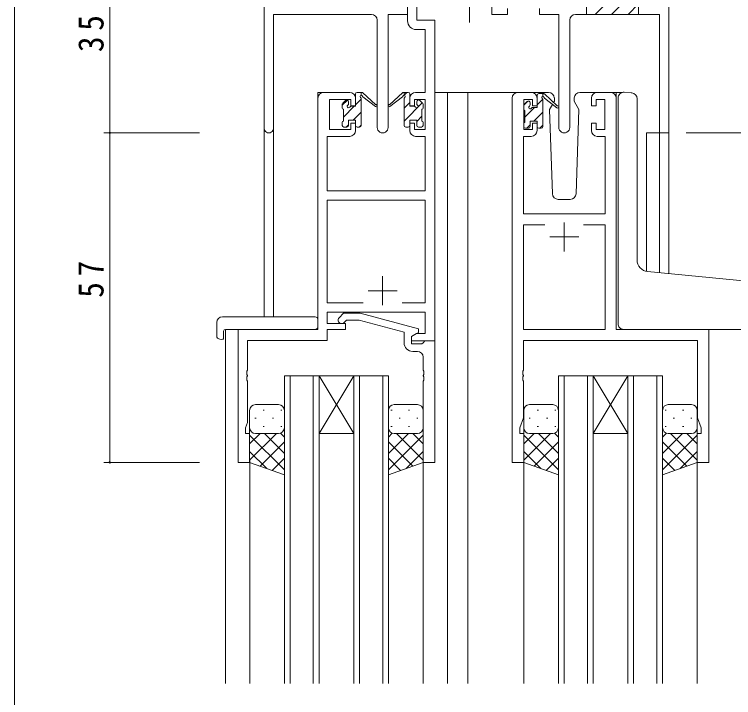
# Model space of a CAD drawing. Units: millimetres on the paper. Extents: x -397 to 397, y -282 to 282.
# Drawn here: x -393.9 to -269.5, y 91.6 to 209.8 of the extents above; entities that cross this region are included whole.
import ezdxf

# ---------------------------------------------------------------- set-up
doc = ezdxf.new("R2010")
doc.units = ezdxf.units.MM
doc.linetypes.add('USER2', pattern=[13, 10, -1, 1, -1])
doc.linetypes.add('USER3', pattern=[4, 3, -1])
for name, color, linetype, lineweight in [('0-1_YKK_ZWAK', 7, 'Continuous', 18), ('0-3_YKK_D', 6, 'Continuous', 18), ('0-4_YKK_11', 7, 'Continuous', 18), ('0-5_YKK_12', 2, 'Continuous', 18), ('0-6_YKK_13', 4, 'Continuous', 18)]:
    doc.layers.add(name, color=color, linetype=linetype, lineweight=lineweight)
doc.styles.add('ＭＳ ゴシック', font='')
doc.styles.get('ＭＳ ゴシック').set_extended_font_data('MS Gothic')

msp = doc.modelspace()

# ---------------------------------------------------------------- linework, layer by layer
at = {"layer": '0-1_YKK_ZWAK'}
msp.add_line((-393.908, -245.688), (-393.908, 279.312), dxfattribs=at)
at = {"layer": '0-3_YKK_D'}
for p, q in [((-377.42, 224.312), (-377.42, 189.312)), ((-361.92, 189.312), (-378.42, 189.312)), ((-361.92, 189.312), (-378.42, 189.312)), ((-377.42, 189.312), (-377.42, 132.312)), ((-277.72, 189.312), (-191.023, 189.312)), ((-361.92, 132.312), (-378.42, 132.312))]:
    msp.add_line(p, q, dxfattribs=at)
for centre, start, end in [((-377.42, 189.312), 90, 270), ((-377.42, 189.312), 270, 90), ((-377.42, 132.312), 90, 270), ((-377.42, 132.312), 270, 90)]:
    msp.add_arc(centre, 0.106, start, end, dxfattribs=at)
at = {"layer": '0-4_YKK_11'}
for p, q in [((-280.72, 229.312), (-280.72, 189.312)), ((-350.72, 224.312), (-350.72, 190.127)), ((-293.451, 209.812), (-285.97, 217.293)), ((-290.622, 209.812), (-282.908, 217.527)), ((-325.921, 213.812), (-325.921, 208.682)), ((-324.291, 208.812), (-324.291, 211.882)), ((-311.321, 211.882), (-311.321, 209.812)), ((-294.97, 209.812), (-294.97, 211.812)), ((-294.97, 211.812), (-294.97, 209.812)), ((-287.794, 209.812), (-285.97, 211.636)), ((-285.97, 209.812), (-285.97, 211.812)), ((-285.97, 209.812), (-285.97, 211.812)), ((-285.97, 209.812), (-285.97, 211.812)), ((-285.97, 209.812), (-285.97, 211.812)), ((-325.92, 209.812), (-325.92, 210.812)), ((-308.621, 209.812), (-308.621, 210.812)), ((-303.12, 210.812), (-303.12, 209.812)), ((-349.09, 209.812), (-332.17, 209.812)), ((-349.09, 190.127), (-349.09, 209.812)), ((-329.27, 209.812), (-325.92, 209.812)), ((-329.27, 190.262), (-329.27, 209.812)), ((-311.321, 209.812), (-308.621, 209.812)), ((-303.12, 209.812), (-299.77, 209.812)), ((-299.77, 209.812), (-299.77, 190.262)), ((-296.87, 209.812), (-294.97, 209.812)), ((-294.97, 209.812), (-285.97, 209.812)), ((-282.35, 209.812), (-285.97, 209.812)), ((-282.35, 189.312), (-282.35, 209.812)), ((-331.17, 208.812), (-331.17, 190.262)), ((-321.221, 208.812), (-324.291, 208.812)), ((-321.221, 196.312), (-321.221, 208.812)), ((-297.87, 190.262), (-297.87, 208.812)), ((-324.421, 207.182), (-322.851, 207.182)), ((-322.851, 207.182), (-322.851, 196.312)), ((-341.421, 195.312), (-341.421, 155.312)), ((-335.921, 196.312), (-340.421, 196.312)), ((-334.921, 194.012), (-334.921, 195.312)), ((-325.521, 195.312), (-325.521, 194.012)), ((-322.851, 196.312), (-324.521, 196.312)), ((-321.221, 153.312), (-321.221, 196.312)), ((-307.82, 132.312), (-307.82, 195.312)), ((-306.82, 196.312), (-304.52, 196.312)), ((-303.52, 195.312), (-303.52, 194.012)), ((-294.12, 194.012), (-294.12, 195.312)), ((-293.12, 196.312), (-290.82, 196.312)), ((-289.82, 195.312), (-289.82, 155.312)), ((-339.421, 195.112), (-335.721, 195.112)), ((-339.421, 189.912), (-339.421, 195.112)), ((-335.721, 195.112), (-335.721, 194.012)), ((-324.721, 195.112), (-322.851, 195.112)), ((-324.721, 194.012), (-324.721, 195.112)), ((-322.851, 195.112), (-322.851, 189.912)), ((-305.82, 195.112), (-305.82, 189.912)), ((-304.32, 195.112), (-305.82, 195.112)), ((-304.32, 194.012), (-304.32, 195.112)), ((-293.32, 195.112), (-293.32, 194.012)), ((-291.82, 195.112), (-293.32, 195.112)), ((-291.82, 189.912), (-291.82, 195.112)), ((-335.721, 194.012), (-334.921, 194.012)), ((-325.521, 194.012), (-324.721, 194.012)), ((-303.52, 194.012), (-304.32, 194.012)), ((-293.32, 194.012), (-294.12, 194.012)), ((-335.721, 191.012), (-335.721, 189.912)), ((-334.921, 191.012), (-335.721, 191.012)), ((-334.921, 189.712), (-334.921, 191.012)), ((-325.521, 191.012), (-325.521, 189.712)), ((-324.721, 191.012), (-325.521, 191.012)), ((-324.721, 189.912), (-324.721, 191.012)), ((-304.32, 191.012), (-303.52, 191.012)), ((-304.32, 189.912), (-304.32, 191.012)), ((-303.52, 191.012), (-303.52, 189.712)), ((-294.12, 191.012), (-293.32, 191.012)), ((-294.12, 189.712), (-294.12, 191.012)), ((-293.32, 191.012), (-293.32, 189.912)), ((-335.721, 189.912), (-339.421, 189.912)), ((-322.851, 189.912), (-324.721, 189.912)), ((-305.82, 189.912), (-304.32, 189.912)), ((-293.32, 189.912), (-291.82, 189.912)), ((-280.72, 189.312), (-282.35, 189.312)), ((-339.791, 188.712), (-335.921, 188.712)), ((-339.791, 179.312), (-339.791, 188.712)), ((-324.521, 188.712), (-322.851, 188.712)), ((-322.851, 188.712), (-322.851, 179.312)), ((-305.89, 188.712), (-305.89, 175.312)), ((-304.52, 188.712), (-305.89, 188.712)), ((-291.75, 188.712), (-293.12, 188.712)), ((-291.75, 175.312), (-291.75, 188.712)), ((-322.851, 179.312), (-339.791, 179.312)), ((-339.791, 177.682), (-322.851, 177.682)), ((-339.791, 159.942), (-339.791, 177.682)), ((-322.851, 177.682), (-322.851, 159.942)), ((-305.89, 175.312), (-291.75, 175.312)), ((-305.89, 173.382), (-302.171, 173.382)), ((-305.89, 155.312), (-305.89, 173.382)), ((-298.82, 173.812), (-298.82, 168.812)), ((-295.47, 173.382), (-291.75, 173.382)), ((-295.47, 173.382), (-291.75, 173.382)), ((-291.75, 173.382), (-291.75, 155.312)), ((-301.32, 171.312), (-296.32, 171.312)), ((-330.221, 164.512), (-330.221, 159.512)), ((-332.721, 162.012), (-327.721, 162.012)), ((-333.571, 159.942), (-339.791, 159.942)), ((-333.571, 159.942), (-339.791, 159.942)), ((-322.851, 159.942), (-326.871, 159.942)), ((-339.791, 158.312), (-322.851, 158.312)), ((-339.791, 156.312), (-339.791, 158.312)), ((-337.745, 157.337), (-336.969, 158.112)), ((-336.969, 158.112), (-334.124, 158.112)), ((-334.124, 158.112), (-324.021, 155.405)), ((-322.851, 158.312), (-322.851, 154.612)), ((-336.472, 156.912), (-336.896, 156.488)), ((-334.282, 156.912), (-336.472, 156.912)), ((-326.521, 154.833), (-334.282, 156.912)), ((-336.621, 156.312), (-339.791, 156.312)), ((-336.621, 155.312), (-336.621, 156.312)), ((-355.221, 155.312), (-355.221, 132.312)), ((-341.421, 155.312), (-355.221, 155.312)), ((-339.791, 155.312), (-336.621, 155.312)), ((-339.791, 153.412), (-339.791, 155.312)), ((-326.521, 153.012), (-326.521, 154.833)), ((-324.021, 154.805), (-325.221, 154.112)), ((-324.355, 154.612), (-325.221, 154.112)), ((-322.851, 154.612), (-324.355, 154.612)), ((-324.021, 155.405), (-324.021, 154.805)), ((-291.75, 155.312), (-305.89, 155.312)), ((-289.82, 155.312), (-273.82, 155.312)), ((-273.82, 155.312), (-273.82, 132.312)), ((-353.591, 153.412), (-339.791, 153.412)), ((-353.591, 148.271), (-353.591, 153.412)), ((-325.221, 154.112), (-325.221, 153.312)), ((-325.221, 154.112), (-325.221, 152.812)), ((-325.221, 153.312), (-321.221, 153.312)), ((-323.421, 152.812), (-323.221, 153.012)), ((-323.221, 153.012), (-322.921, 153.312)), ((-322.921, 153.312), (-321.221, 153.312)), ((-321.221, 153.312), (-321.221, 132.312)), ((-305.89, 153.382), (-305.89, 148.271)), ((-275.75, 153.382), (-305.89, 153.382)), ((-275.75, 140.043), (-275.75, 153.382)), ((-325.221, 152.812), (-323.421, 152.812)), ((-324.221, 151.512), (-325.021, 151.512)), ((-323.221, 148.271), (-323.221, 150.512)), ((-353.711, 148.087), (-353.591, 148.271)), ((-353.711, 147.537), (-353.711, 148.087)), ((-323.101, 148.087), (-323.221, 148.271)), ((-323.101, 147.537), (-323.101, 148.087)), ((-305.89, 148.271), (-306.01, 148.087)), ((-306.01, 148.087), (-306.01, 147.537)), ((-353.591, 147.354), (-353.711, 147.537)), ((-353.711, 147.087), (-353.591, 147.271)), ((-353.711, 146.537), (-353.711, 147.087)), ((-353.591, 147.271), (-353.591, 147.354)), ((-323.221, 147.354), (-323.101, 147.537)), ((-323.221, 147.271), (-323.221, 147.354)), ((-323.101, 147.087), (-323.221, 147.271)), ((-323.101, 146.537), (-323.101, 147.087)), ((-306.01, 147.537), (-305.89, 147.354)), ((-305.89, 147.271), (-306.01, 147.087)), ((-306.01, 147.087), (-306.01, 146.537)), ((-305.89, 147.354), (-305.89, 147.271)), ((-353.591, 146.354), (-353.711, 146.537)), ((-353.591, 139.219), (-353.591, 146.354)), ((-323.221, 146.354), (-323.101, 146.537)), ((-323.221, 132.312), (-323.221, 146.354)), ((-306.01, 146.537), (-305.89, 146.354)), ((-305.89, 146.354), (-305.89, 140.043)), ((-305.89, 140.043), (-306.52, 138.312)), ((-275.12, 138.312), (-275.75, 140.043)), ((-353.921, 138.312), (-353.591, 139.219)), ((-353.921, 137.312), (-353.921, 138.312)), ((-306.52, 138.312), (-306.52, 137.312)), ((-275.12, 137.312), (-275.12, 138.312)), ((-353.221, 137.312), (-353.921, 137.312)), ((-353.221, 132.312), (-353.221, 137.312)), ((-306.52, 137.312), (-305.82, 137.312)), ((-305.82, 137.312), (-305.82, 132.312)), ((-275.82, 137.312), (-275.12, 137.312)), ((-275.82, 132.312), (-275.82, 137.312)), ((-355.221, 132.312), (-353.221, 132.312)), ((-321.221, 132.312), (-323.221, 132.312)), ((-305.82, 132.312), (-307.82, 132.312)), ((-273.82, 132.312), (-275.82, 132.312))]:
    msp.add_line(p, q, dxfattribs=at)
for centre, radius, start, end in [((-332.17, 208.812), 1, 0.00001, 89.99999), ((-296.87, 208.812), 1, 90.00001, 179.99999), ((-324.421, 208.682), 1.5, 180.00001, 269.99999), ((-340.421, 195.312), 1, 90.00001, 179.99999), ((-335.921, 195.312), 1, 0.00001, 89.99999), ((-324.521, 195.312), 1, 90.00001, 179.99999), ((-306.82, 195.312), 1, 90.00001, 179.99999), ((-304.52, 195.312), 1, 0.00001, 89.99999), ((-293.12, 195.312), 1, 90.00001, 179.99999), ((-290.82, 195.312), 1, 0.00001, 89.99999), ((-349.905, 190.127), 0.815, 179.99999, 0.00001), ((-335.921, 189.712), 1, 270.00001, 359.99999), ((-330.22, 190.262), 0.95, 179.99999, 0.00001), ((-324.521, 189.712), 1, 180.00001, 269.99999), ((-304.52, 189.712), 1, 270.00001, 359.99999), ((-298.82, 190.262), 0.95, 179.99999, 0.00001), ((-293.12, 189.712), 1, 180.00001, 269.99999), ((-337.321, 156.912), 0.6, 134.99999, 315.00001), ((-325.021, 153.012), 1.5, 180.00001, 269.99999), ((-324.221, 150.512), 1, 0.00001, 89.99999)]:
    msp.add_arc(centre, radius, start, end, dxfattribs=at)
at = {"layer": '0-5_YKK_12'}
for p, q in [((-338.22, 196.312), (-341.42, 196.312)), ((-341.42, 155.612), (-341.42, 196.312)), ((-321.221, 196.312), (-316.62, 196.312)), ((-319.02, 196.312), (-319.02, 94.062)), ((-316.62, 196.312), (-306.82, 196.312)), ((-315.52, 196.312), (-315.52, 94.062)), ((-290.82, 196.312), (-288.745, 196.312)), ((-350.72, 190.127), (-350.72, 157.5)), ((-349.09, 190.127), (-349.09, 157.5)), ((-284.62, 189.312), (-284.62, 165.366)), ((-280.72, 189.312), (-284.62, 189.312)), ((-282.35, 189.312), (-282.35, 165.135)), ((-280.72, 189.312), (-280.72, 164.978)), ((-354.92, 155.312), (-357.42, 155.312)), ((-357.42, 155.312), (-357.42, 94.062)), ((-274.12, 155.312), (-271.62, 155.312)), ((-341.22, 147.312), (-347.22, 147.312)), ((-347.22, 147.312), (-347.22, 94.062)), ((-346.22, 94.062), (-346.22, 147.312)), ((-342.22, 147.312), (-342.22, 94.062)), ((-335.22, 147.312), (-341.22, 137.312)), ((-341.22, 147.312), (-335.22, 137.312)), ((-341.22, 147.312), (-335.22, 147.312)), ((-341.22, 94.062), (-341.22, 147.312)), ((-329.22, 147.312), (-335.22, 147.312)), ((-335.22, 147.312), (-335.22, 94.062)), ((-334.22, 94.062), (-334.22, 147.312)), ((-330.22, 147.312), (-330.22, 94.062)), ((-329.22, 94.062), (-329.22, 147.312)), ((-293.82, 147.312), (-299.82, 147.312)), ((-299.82, 147.312), (-299.82, 94.062)), ((-298.82, 94.062), (-298.82, 147.312)), ((-294.82, 147.312), (-294.82, 94.062)), ((-287.82, 147.312), (-293.82, 137.312)), ((-293.82, 147.312), (-287.82, 137.312)), ((-293.82, 147.312), (-287.82, 147.312)), ((-293.82, 94.062), (-293.82, 147.312)), ((-281.82, 147.312), (-287.82, 147.312)), ((-287.82, 147.312), (-287.82, 94.062)), ((-286.82, 94.062), (-286.82, 147.312)), ((-282.82, 147.312), (-282.82, 94.062)), ((-281.82, 94.062), (-281.82, 147.312)), ((-341.22, 137.312), (-335.22, 137.312)), ((-293.82, 137.312), (-287.82, 137.312)), ((-353.22, 132.812), (-353.22, 94.062)), ((-323.22, 132.812), (-323.22, 94.062)), ((-305.82, 132.812), (-305.82, 94.062)), ((-275.82, 132.812), (-275.82, 94.062))]:
    msp.add_line(p, q, dxfattribs=at)
at = {"layer": '0-6_YKK_13', "linetype": 'USER2'}
msp.add_line((-315.221, 208.382), (-315.221, 218.37), dxfattribs=at)
at = {"layer": '0-6_YKK_13'}
for p, q in [((-334.921, 193.912), (-334.921, 196.012)), ((-334.621, 196.312), (-333.83, 196.312)), ((-333.921, 195.812), (-333.921, 196.312)), ((-333.637, 196.242), (-331.455, 194.194)), ((-331.487, 193.849), (-333.627, 195.546)), ((-326.804, 196.242), (-328.986, 194.194)), ((-328.954, 193.849), (-326.814, 195.546)), ((-325.82, 196.312), (-326.611, 196.312)), ((-326.52, 195.825), (-326.032, 196.312)), ((-326.52, 195.812), (-326.52, 196.312)), ((-325.52, 193.912), (-325.52, 196.012)), ((-301.534, 196.312), (-304.52, 196.312)), ((-303.52, 193.712), (-303.52, 195.812)), ((-303.22, 196.112), (-302.429, 196.112)), ((-302.52, 195.612), (-302.52, 196.112)), ((-302.236, 196.042), (-300.054, 193.994)), ((-300.086, 193.649), (-302.226, 195.346)), ((-300.534, 195.347), (-300.516, 194.812)), ((-297.125, 194.812), (-297.107, 195.347)), ((-293.12, 196.312), (-296.107, 196.312)), ((-289.82, 156.813), (-289.82, 196.313)), ((-289.52, 165.781), (-289.52, 195.338)), ((-288.433, 196.334), (-287.22, 196.228)), ((-287.133, 196.22), (-287.22, 196.228)), ((-337.221, 194.104), (-336.328, 194.997)), ((-337.221, 193.612), (-337.221, 194.212)), ((-337.133, 194.425), (-336.633, 194.925)), ((-336.121, 194.712), (-336.121, 194.373)), ((-334.921, 194.159), (-333.921, 195.159)), ((-333.921, 190.612), (-333.921, 195.212)), ((-326.52, 190.612), (-326.52, 195.212)), ((-326.52, 193.58), (-325.52, 194.58)), ((-326.52, 191.335), (-323.369, 194.486)), ((-324.32, 194.712), (-324.32, 194.373)), ((-323.308, 194.425), (-323.808, 194.925)), ((-323.22, 193.612), (-323.22, 194.212)), ((-305.809, 194.094), (-305.101, 194.801)), ((-305.732, 194.224), (-305.232, 194.724)), ((-304.72, 194.512), (-304.72, 194.173)), ((-303.52, 194.137), (-302.539, 195.118)), ((-302.52, 190.412), (-302.52, 195.012)), ((-300.842, 194.248), (-301.363, 193.345)), ((-300.516, 194.812), (-300.66, 194.563)), ((-296.278, 193.345), (-297.125, 194.812)), ((-286.22, 167.324), (-286.22, 195.224)), ((-337.021, 192.059), (-335.168, 193.912)), ((-337.021, 191.312), (-337.021, 193.412)), ((-335.66, 193.912), (-334.921, 193.912)), ((-335.322, 191.512), (-333.921, 192.914)), ((-324.781, 193.912), (-325.52, 193.912)), ((-323.42, 191.312), (-323.42, 193.412)), ((-305.82, 193.412), (-305.82, 194.012)), ((-305.62, 192.037), (-303.945, 193.712)), ((-305.62, 191.112), (-305.62, 193.212)), ((-304.259, 193.712), (-303.52, 193.712)), ((-304.1, 191.312), (-302.52, 192.892)), ((-301.363, 193.345), (-300.854, 178.777)), ((-296.787, 178.777), (-296.278, 193.345)), ((-324.32, 191.289), (-323.42, 192.189)), ((-337.221, 190.612), (-337.221, 191.112)), ((-336.421, 190.312), (-336.921, 190.312)), ((-336.522, 190.312), (-336.121, 190.714)), ((-336.121, 191.512), (-334.921, 191.512)), ((-336.121, 191.512), (-336.121, 190.612)), ((-334.921, 191.512), (-334.921, 190.612)), ((-334.221, 190.312), (-334.621, 190.312)), ((-334.277, 190.312), (-333.921, 190.669)), ((-326.22, 190.312), (-325.82, 190.312)), ((-325.52, 191.512), (-325.52, 190.612)), ((-324.32, 191.512), (-325.52, 191.512)), ((-324.32, 191.512), (-324.32, 190.612)), ((-324.02, 190.312), (-323.52, 190.312)), ((-323.22, 190.612), (-323.22, 191.112)), ((-305.82, 190.412), (-305.82, 190.912)), ((-305.3, 190.112), (-304.72, 190.692)), ((-304.72, 191.312), (-303.52, 191.312)), ((-304.72, 191.312), (-304.72, 190.412)), ((-303.52, 191.312), (-303.52, 190.412)), ((-303.055, 190.112), (-302.52, 190.647)), ((-305.02, 190.112), (-305.52, 190.112)), ((-302.82, 190.112), (-303.22, 190.112)), ((-299.855, 177.812), (-297.786, 177.812)), ((-289.52, 156.312), (-289.52, 165.781)), ((-234.936, 160.567), (-284.395, 165.332)), ((-357.909, 157.5), (-341.921, 157.5)), ((-341.421, 156.5), (-341.421, 157)), ((-289.82, 155.813), (-289.82, 156.813)), ((-358.909, 156.5), (-358.909, 154.125)), ((-341.421, 155.812), (-341.421, 156.5)), ((-357.721, 155.012), (-357.721, 154.12)), ((-357.421, 155.312), (-341.921, 155.312)), ((-288.52, 155.312), (-235.023, 155.312)), ((-357.909, 153.62), (-357.721, 153.62)), ((-357.721, 153.62), (-357.721, 154.12)), ((-348.222, 142.312), (-352.222, 142.312)), ((-328.221, 142.312), (-324.221, 142.312)), ((-300.822, 142.312), (-304.822, 142.312)), ((-280.821, 142.312), (-276.821, 142.312)), ((-353.222, 141.312), (-353.222, 138.312)), ((-350.887, 141.364), (-350.687, 141.364)), ((-347.857, 141.364), (-347.657, 141.364)), ((-347.222, 138.312), (-347.222, 141.312)), ((-329.221, 138.312), (-329.221, 141.312)), ((-328.586, 141.364), (-328.786, 141.364)), ((-325.556, 141.364), (-325.756, 141.364)), ((-323.221, 141.312), (-323.221, 138.312)), ((-305.822, 141.312), (-305.822, 138.312)), ((-303.487, 141.364), (-303.287, 141.364)), ((-300.457, 141.364), (-300.257, 141.364)), ((-299.822, 138.312), (-299.822, 141.312)), ((-281.821, 138.312), (-281.821, 141.312)), ((-281.186, 141.364), (-281.386, 141.364)), ((-278.156, 141.364), (-278.356, 141.364)), ((-275.821, 141.312), (-275.821, 138.312)), ((-352.302, 139.949), (-352.102, 139.949)), ((-349.272, 139.949), (-349.072, 139.949)), ((-327.171, 139.949), (-327.371, 139.949)), ((-324.141, 139.949), (-324.341, 139.949)), ((-304.902, 139.949), (-304.702, 139.949)), ((-301.872, 139.949), (-301.672, 139.949)), ((-279.771, 139.949), (-279.971, 139.949)), ((-276.741, 139.949), (-276.941, 139.949)), ((-353.222, 132.312), (-353.222, 138.312)), ((-350.887, 138.534), (-350.687, 138.534)), ((-347.857, 138.534), (-347.657, 138.534)), ((-347.222, 138.534), (-347.222, 130.17)), ((-329.221, 138.534), (-329.221, 130.17)), ((-328.586, 138.534), (-328.786, 138.534)), ((-325.556, 138.534), (-325.756, 138.534)), ((-323.221, 132.312), (-323.221, 138.312)), ((-305.822, 132.312), (-305.822, 138.312)), ((-303.487, 138.534), (-303.287, 138.534)), ((-300.457, 138.534), (-300.257, 138.534)), ((-299.822, 138.534), (-299.822, 130.169)), ((-281.821, 138.534), (-281.821, 130.169)), ((-281.186, 138.534), (-281.386, 138.534)), ((-278.156, 138.534), (-278.356, 138.534)), ((-275.821, 132.312), (-275.821, 138.312)), ((-348.602, 137.313), (-353.222, 132.692)), ((-351.431, 137.312), (-353.222, 135.521)), ((-353.222, 137.044), (-347.222, 131.044)), ((-352.222, 137.312), (-348.622, 137.312)), ((-351.822, 137.312), (-348.222, 137.312)), ((-350.662, 137.312), (-347.222, 133.873)), ((-347.89, 137.369), (-347.222, 136.701)), ((-328.553, 137.369), (-329.221, 136.701)), ((-325.781, 137.312), (-329.221, 133.873)), ((-323.221, 137.044), (-329.221, 131.044)), ((-324.621, 137.312), (-328.221, 137.312)), ((-327.841, 137.313), (-323.221, 132.692)), ((-324.221, 137.312), (-327.821, 137.312)), ((-325.012, 137.312), (-323.221, 135.521)), ((-301.202, 137.313), (-305.822, 132.692)), ((-304.031, 137.312), (-305.822, 135.521)), ((-305.822, 137.044), (-299.822, 131.044)), ((-304.822, 137.312), (-301.222, 137.312)), ((-304.422, 137.312), (-300.822, 137.312)), ((-303.262, 137.312), (-299.822, 133.873)), ((-300.49, 137.369), (-299.822, 136.701)), ((-281.153, 137.369), (-281.821, 136.701)), ((-278.381, 137.312), (-281.821, 133.873)), ((-275.821, 137.044), (-281.821, 131.044)), ((-277.221, 137.312), (-280.821, 137.312)), ((-280.441, 137.313), (-275.821, 132.692)), ((-276.821, 137.312), (-280.421, 137.312)), ((-277.612, 137.312), (-275.821, 135.521)), ((-347.222, 135.864), (-351.418, 131.668)), ((-329.221, 135.864), (-325.025, 131.668)), ((-299.822, 135.864), (-304.018, 131.668)), ((-281.821, 135.864), (-277.625, 131.668)), ((-353.222, 134.216), (-350.262, 131.255)), ((-323.221, 134.216), (-326.181, 131.255)), ((-305.822, 134.216), (-302.862, 131.255)), ((-275.821, 134.216), (-278.781, 131.255)), ((-347.222, 130.17), (-353.222, 132.312)), ((-347.222, 133.035), (-349.334, 130.924)), ((-329.221, 133.035), (-327.109, 130.924)), ((-329.221, 130.17), (-323.221, 132.312)), ((-299.822, 130.169), (-305.822, 132.312)), ((-299.822, 133.035), (-301.934, 130.924)), ((-281.821, 133.035), (-279.709, 130.924)), ((-281.821, 130.169), (-275.821, 132.312))]:
    msp.add_line(p, q, dxfattribs=at)
for centre, radius, start, end in [((-334.621, 196.012), 0.3, 90, 180), ((-333.921, 195.612), 0.2, 20.88332, 233.1301), ((-334.221, 195.212), 0.3, 0, 53.1301), ((-333.83, 196.012), 0.3, 49.89741, 90), ((-333.454, 195.791), 0.3, 200.88332, 234.62002), ((-326.987, 195.791), 0.3, 305.37998, 339.11668), ((-326.611, 196.012), 0.3, 90, 130.10259), ((-326.52, 195.612), 0.2, 306.8699, 159.11668), ((-326.22, 195.212), 0.3, 126.8699, 180), ((-325.82, 196.012), 0.3, 0, 90), ((-303.22, 195.812), 0.3, 90, 180), ((-302.52, 195.412), 0.2, 20.88332, 233.1301), ((-302.429, 195.812), 0.3, 49.89741, 90), ((-302.053, 195.591), 0.3, 200.88332, 234.62002), ((-301.534, 195.312), 1, 2, 90), ((-296.107, 195.312), 1, 90, 178), ((-288.52, 195.338), 1, 85, 180), ((-287.22, 195.224), 1, 0, 85), ((-336.921, 194.212), 0.3, 135, 180), ((-336.421, 194.712), 0.3, 0, 135), ((-336.121, 193.912), 0.25, 123.05573, 326.94427), ((-336.421, 194.373), 0.3, 303.05573, 0), ((-331.371, 194.012), 0.2, 234.62002, 114.62002), ((-329.069, 194.012), 0.2, 65.37998, 305.37998), ((-324.32, 193.912), 0.25, 213.05573, 56.94427), ((-324.02, 194.712), 0.3, 45, 180), ((-324.02, 194.373), 0.3, 180, 236.94427), ((-323.52, 194.212), 0.3, 0, 45), ((-305.52, 194.012), 0.3, 135, 180), ((-305.02, 194.512), 0.3, 0, 135), ((-305.02, 194.173), 0.3, 303.05573, 0), ((-302.82, 195.012), 0.3, 0, 53.1301), ((-337.021, 193.612), 0.2, 180, 270), ((-335.66, 193.612), 0.3, 90, 146.94427), ((-324.781, 193.612), 0.3, 33.05573, 90), ((-323.42, 193.612), 0.2, 270, 0), ((-305.62, 193.412), 0.2, 180, 270), ((-304.72, 193.712), 0.25, 123.05573, 326.94427), ((-304.259, 193.412), 0.3, 90, 146.94427), ((-299.97, 193.812), 0.2, 234.62002, 114.62002), ((-337.021, 191.112), 0.2, 90, 180), ((-336.921, 190.612), 0.3, 180, 270), ((-336.421, 190.612), 0.3, 270, 0), ((-334.621, 190.612), 0.3, 180, 270), ((-334.221, 190.612), 0.3, 270, 0), ((-326.22, 190.612), 0.3, 180, 270), ((-325.82, 190.612), 0.3, 270, 0), ((-324.02, 190.612), 0.3, 180, 270), ((-323.52, 190.612), 0.3, 270, 0), ((-323.42, 191.112), 0.2, 0, 90), ((-305.62, 190.912), 0.2, 90, 180), ((-305.52, 190.412), 0.3, 180, 270), ((-305.02, 190.412), 0.3, 270, 0), ((-303.22, 190.412), 0.3, 180, 270), ((-302.82, 190.412), 0.3, 270, 0), ((-299.855, 178.812), 1, 182, 270), ((-297.786, 178.812), 1, 270, 358), ((-284.22, 167.324), 2, 180, 265), ((-357.909, 156.5), 1, 90.00506, 180), ((-341.921, 157), 0.5, 0, 90.0011), ((-341.921, 155.812), 0.5, 270, 0), ((-288.52, 156.312), 1, 180, 224.427), ((-288.52, 156.312), 1, 224.427, 238.63306), ((-288.52, 156.312), 1, 224.427, 270), ((-357.421, 155.012), 0.3, 90, 180), ((-358.444, 154.108), 0.462, 177.95347, 223.0495), ((-358.139, 154.751), 1.153, 236.12301, 281.50529), ((-352.222, 141.312), 1, 90, 180), ((-348.222, 141.312), 1, 0, 90), ((-328.221, 141.312), 1, 90, 180), ((-324.221, 141.312), 1, 0, 90), ((-304.822, 141.312), 1, 90, 180), ((-300.822, 141.312), 1, 0, 90), ((-280.821, 141.312), 1, 90, 180), ((-276.821, 141.312), 1, 0, 90), ((-352.222, 138.312), 1, 180, 270), ((-352.222, 138.312), 1, 180, 270), ((-348.222, 138.312), 1, 270, 0), ((-348.222, 138.312), 1, 270, 0), ((-328.221, 138.312), 1, 180, 270), ((-328.221, 138.312), 1, 180, 270), ((-324.221, 138.312), 1, 270, 0), ((-324.221, 138.312), 1, 270, 0), ((-304.822, 138.312), 1, 180, 270), ((-304.822, 138.312), 1, 180, 270), ((-300.822, 138.312), 1, 270, 0), ((-300.822, 138.312), 1, 270, 0), ((-280.821, 138.312), 1, 180, 270), ((-280.821, 138.312), 1, 180, 270), ((-276.821, 138.312), 1, 270, 0), ((-276.821, 138.312), 1, 270, 0)]:
    msp.add_arc(centre, radius, start, end, dxfattribs=at)
at = {"layer": '0-6_YKK_13', "linetype": 'USER3'}
for centre, start, end in [((-282.762, 154.813), 90, 93.72617), ((-282.762, 154.813), 90, 93.72617), ((-280.879, 154.813), 87.13428, 90), ((-280.879, 154.813), 87.13428, 90)]:
    msp.add_arc(centre, 0.5, start, end, dxfattribs=at)

# ---------------------------------------------------------------- texts
at = {"layer": '0-3_YKK_D', "color": 7, "char_height": 4.399, "attachment_point": 7, "rotation": 90, "style": 'ＭＳ ゴシック'}
for s, insert in [('\\T1.37;\\W0.9;35', (-378.42, 203.292)), ('\\T1.37;\\W0.9;57', (-378.42, 160.792))]:
    msp.add_mtext(s, dxfattribs=dict(at, insert=insert))

doc.saveas('drawing.dxf')
